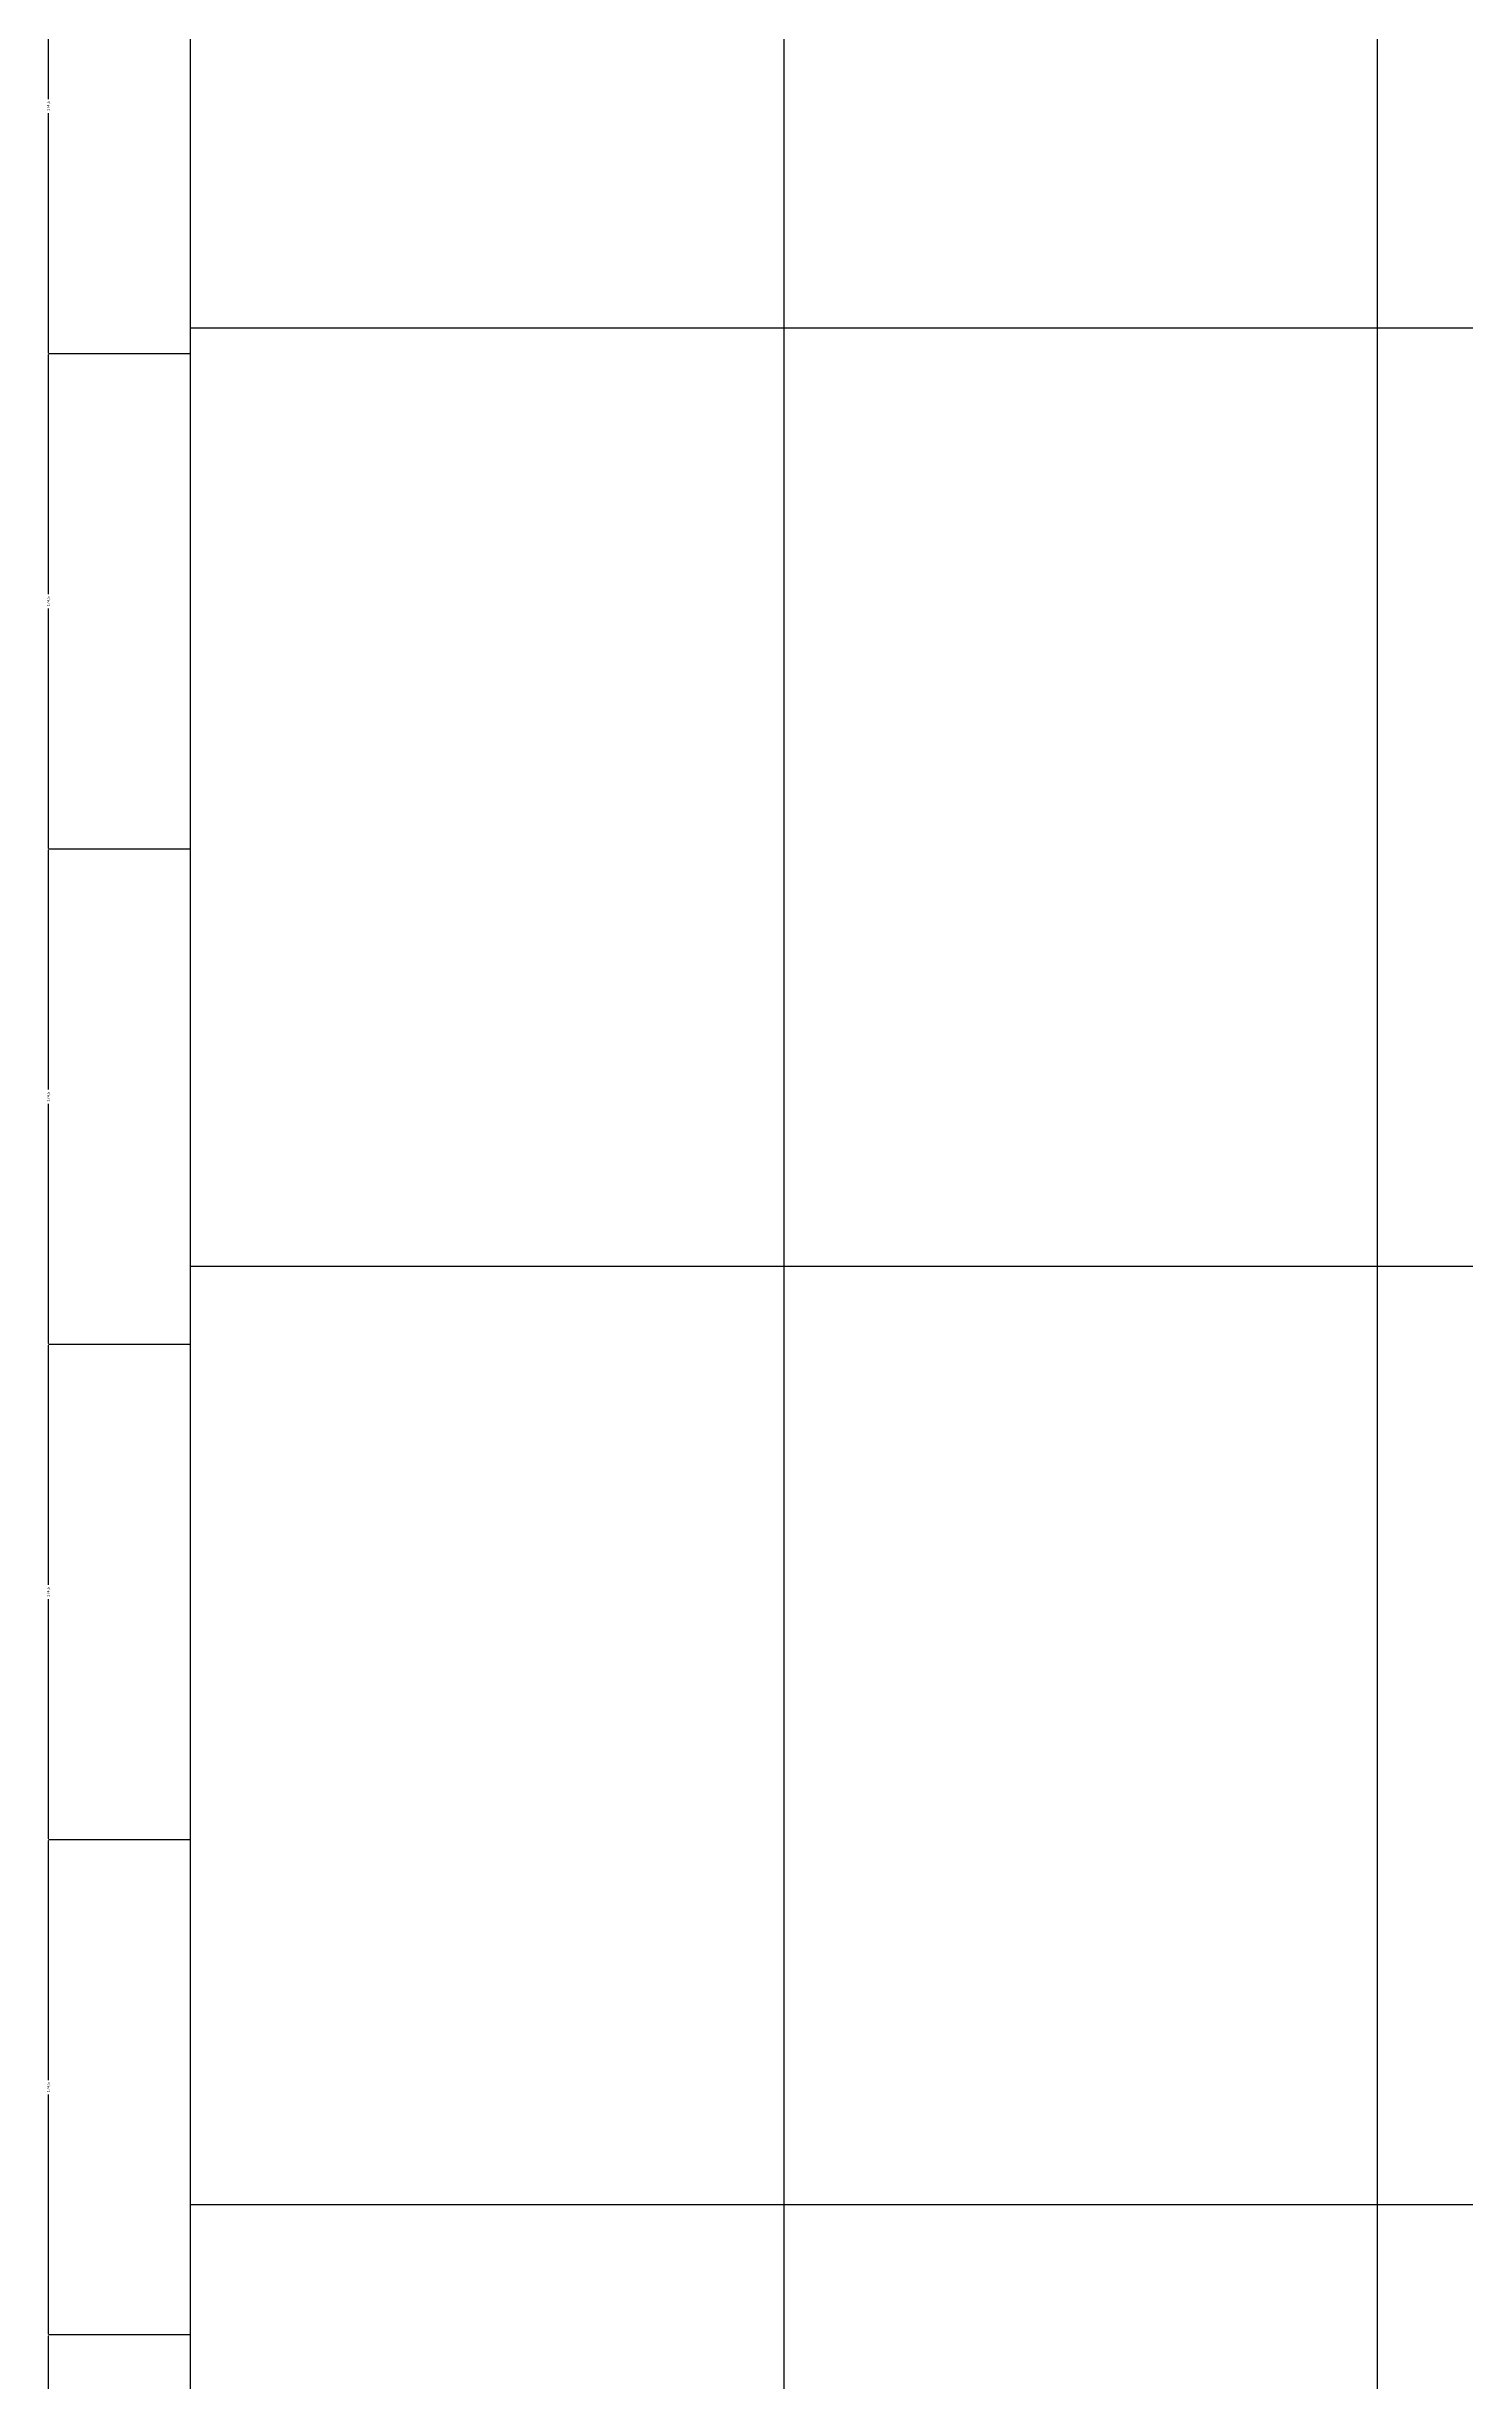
# Model space of a CAD drawing. Header units: inches. Extents: x -5298 to 11252, y 8210 to 22495.
# Drawn here: x 6446 to 6946, y 13755 to 14578 of the extents above; entities that cross this region are included whole.
import ezdxf

# ---------------------------------------------------------------- set-up
doc = ezdxf.new("R2010")
doc.units = ezdxf.units.IN
doc.header["$LTSCALE"] = 11
doc.header["$MEASUREMENT"] = 0
doc.layers.get('Defpoints').update_dxf_attribs({"color": 40})
doc.layers.add('BEAM', color=3, linetype='Continuous')
doc.layers.add('dim', color=3, linetype='Continuous')
doc.styles.get("Standard").update_dxf_attribs({"font": 'arial.ttf'})
doc.dimstyles.get("Standard").update_dxf_attribs({"dimtxt": 2.5, "dimasz": 2.5, "dimexe": 1.25, "dimexo": 0.625, "dimtad": 1, "dimtxsty": 'Standard', "dimcen": 2.5, "dimazin": 3, "dimtfac": 1, "dimtmove": 0, "dimatfit": 3})

# ---------------------------------------------------------------- blocks, each defined once
blk = doc.blocks.new('_CLOSEDFILLED')
at = {"color": 0, "linetype": 'BYBLOCK'}
blk.add_solid([(-1, 0.2), (0, 0), (-1, -0.2)], dxfattribs=at)
blk = doc.blocks.new('*D85')
at = {"color": 2}
for p, q in [((6496.31, 13771.74), (6446.31, 13771.74)), ((6446.31, 13686.99), (6446.31, 13771.49)), ((6446.31, 13597.5), (6446.31, 13681.99)), ((6496.31, 13597.25), (6446.31, 13597.25))]:
    blk.add_line(p, q, dxfattribs=at)
at = {"layer": 'Defpoints'}
for p in [(6496.31, 13771.74), (6446.31, 13597.25), (6496.31, 13597.25)]:
    blk.add_point(p, dxfattribs=at)
at = {"layer": 'dim', "color": 2, "xscale": 0.25, "yscale": 0.25}
for p, rotation in [((6446.31, 13771.74), 90), ((6446.31, 13597.25), 270)]:
    blk.add_blockref('_CLOSEDFILLED', p, dxfattribs=dict(at, rotation=rotation))
at = {"layer": 'dim', "color": 0, "insert": (6446.31, 13684.49), "char_height": 1, "attachment_point": 5, "rotation": 90}
blk.add_mtext('174,5', dxfattribs=at)
blk = doc.blocks.new('*D86')
at = {"color": 2}
for p, q in [((6496.31, 13946.24), (6446.31, 13946.24)), ((6446.31, 13861.49), (6446.31, 13945.99)), ((6446.31, 13771.99), (6446.31, 13856.49)), ((6496.31, 13771.74), (6446.31, 13771.74))]:
    blk.add_line(p, q, dxfattribs=at)
at = {"layer": 'Defpoints'}
for p in [(6496.31, 13946.24), (6446.31, 13771.74), (6496.31, 13771.74)]:
    blk.add_point(p, dxfattribs=at)
at = {"layer": 'dim', "color": 2, "xscale": 0.25, "yscale": 0.25}
for p, rotation in [((6446.31, 13946.24), 90), ((6446.31, 13771.74), 270)]:
    blk.add_blockref('_CLOSEDFILLED', p, dxfattribs=dict(at, rotation=rotation))
at = {"layer": 'dim', "color": 0, "insert": (6446.31, 13858.99), "char_height": 1, "attachment_point": 5, "rotation": 90}
blk.add_mtext('174,5', dxfattribs=at)
blk = doc.blocks.new('*D87')
at = {"color": 2}
for p, q in [((6496.31, 14120.74), (6446.31, 14120.74)), ((6446.31, 14035.99), (6446.31, 14120.49)), ((6446.31, 13946.49), (6446.31, 14030.99)), ((6496.31, 13946.24), (6446.31, 13946.24))]:
    blk.add_line(p, q, dxfattribs=at)
at = {"layer": 'Defpoints'}
for p in [(6496.31, 14120.74), (6446.31, 13946.24), (6496.31, 13946.24)]:
    blk.add_point(p, dxfattribs=at)
at = {"layer": 'dim', "color": 2, "xscale": 0.25, "yscale": 0.25}
for p, rotation in [((6446.31, 14120.74), 90), ((6446.31, 13946.24), 270)]:
    blk.add_blockref('_CLOSEDFILLED', p, dxfattribs=dict(at, rotation=rotation))
at = {"layer": 'dim', "color": 0, "insert": (6446.31, 14033.49), "char_height": 1, "attachment_point": 5, "rotation": 90}
blk.add_mtext('174,5', dxfattribs=at)
blk = doc.blocks.new('*D88')
at = {"color": 2}
for p, q in [((6496.31, 14295.24), (6446.31, 14295.24)), ((6446.31, 14210.49), (6446.31, 14294.99)), ((6446.31, 14120.99), (6446.31, 14205.49)), ((6496.31, 14120.74), (6446.31, 14120.74))]:
    blk.add_line(p, q, dxfattribs=at)
at = {"layer": 'Defpoints'}
for p in [(6496.31, 14295.24), (6446.31, 14120.74), (6496.31, 14120.74)]:
    blk.add_point(p, dxfattribs=at)
at = {"layer": 'dim', "color": 2, "xscale": 0.25, "yscale": 0.25}
for p, rotation in [((6446.31, 14295.24), 90), ((6446.31, 14120.74), 270)]:
    blk.add_blockref('_CLOSEDFILLED', p, dxfattribs=dict(at, rotation=rotation))
at = {"layer": 'dim', "color": 0, "insert": (6446.31, 14207.99), "char_height": 1, "attachment_point": 5, "rotation": 90}
blk.add_mtext('174,5', dxfattribs=at)
blk = doc.blocks.new('*D89')
at = {"color": 2}
for p, q in [((6496.31, 14469.74), (6446.31, 14469.74)), ((6446.31, 14384.99), (6446.31, 14469.49)), ((6446.31, 14295.49), (6446.31, 14379.99)), ((6496.31, 14295.24), (6446.31, 14295.24))]:
    blk.add_line(p, q, dxfattribs=at)
at = {"layer": 'Defpoints'}
for p in [(6496.31, 14469.74), (6446.31, 14295.24), (6496.31, 14295.24)]:
    blk.add_point(p, dxfattribs=at)
at = {"layer": 'dim', "color": 2, "xscale": 0.25, "yscale": 0.25}
for p, rotation in [((6446.31, 14469.74), 90), ((6446.31, 14295.24), 270)]:
    blk.add_blockref('_CLOSEDFILLED', p, dxfattribs=dict(at, rotation=rotation))
at = {"layer": 'dim', "color": 0, "insert": (6446.31, 14382.49), "char_height": 1, "attachment_point": 5, "rotation": 90}
blk.add_mtext('174,5', dxfattribs=at)
blk = doc.blocks.new('*D90')
at = {"color": 2}
for p, q in [((6496.31, 14644.23), (6446.31, 14644.23)), ((6446.31, 14559.48), (6446.31, 14643.98)), ((6446.31, 14469.99), (6446.31, 14554.48)), ((6496.31, 14469.74), (6446.31, 14469.74))]:
    blk.add_line(p, q, dxfattribs=at)
at = {"layer": 'Defpoints'}
for p in [(6496.31, 14644.23), (6446.31, 14469.74), (6496.31, 14469.74)]:
    blk.add_point(p, dxfattribs=at)
at = {"layer": 'dim', "color": 2, "xscale": 0.25, "yscale": 0.25}
for p, rotation in [((6446.31, 14644.23), 90), ((6446.31, 14469.74), 270)]:
    blk.add_blockref('_CLOSEDFILLED', p, dxfattribs=dict(at, rotation=rotation))
at = {"layer": 'dim', "color": 0, "insert": (6446.31, 14556.98), "char_height": 1, "attachment_point": 5, "rotation": 90}
blk.add_mtext('174,5', dxfattribs=at)

msp = doc.modelspace()

# ---------------------------------------------------------------- linework, layer by layer
at = {"layer": 'BEAM', "color": 5}
for p, q in [((6496.312, 11503.269), (6496.312, 17785.198)), ((6705.492, 11503.269), (6705.492, 17785.198)), ((6914.672, 11503.269), (6914.672, 17785.198)), ((6496.312, 14478.92), (10470.731, 14478.92)), ((6496.312, 14148.292), (10470.731, 14148.292)), ((6496.312, 13817.664), (10470.731, 13817.664))]:
    msp.add_line(p, q, dxfattribs=at)

# ---------------------------------------------------------------- dimensions: what is measured, and where the dimension line sits
at = {"layer": 'dim', "color": 2}
for base, p1, p2, picture, middle in [((6446.312, 14469.736), (6496.312, 14469.736), (6496.312, 14644.234), '*D90', (6446.312, 14556.985)), ((6446.312, 14295.238), (6496.312, 14295.238), (6496.312, 14469.736), '*D89', (6446.312, 14382.487)), ((6446.312, 14120.74), (6496.312, 14120.74), (6496.312, 14295.238), '*D88', (6446.312, 14207.989)), ((6446.312, 13946.242), (6496.312, 13946.242), (6496.312, 14120.74), '*D87', (6446.312, 14033.491)), ((6446.312, 13771.744), (6496.312, 13771.744), (6496.312, 13946.242), '*D86', (6446.312, 13858.993)), ((6446.312, 13597.246), (6496.312, 13597.246), (6496.312, 13771.744), '*D85', (6446.312, 13684.495))]:
    dim = msp.add_linear_dim(base=base, p1=p1, p2=p2, angle=90, dimstyle='Standard', dxfattribs=at)
    dim.commit()
    dim.dimension.update_dxf_attribs({"geometry": picture, "text_midpoint": middle})

doc.saveas('drawing.dxf')
